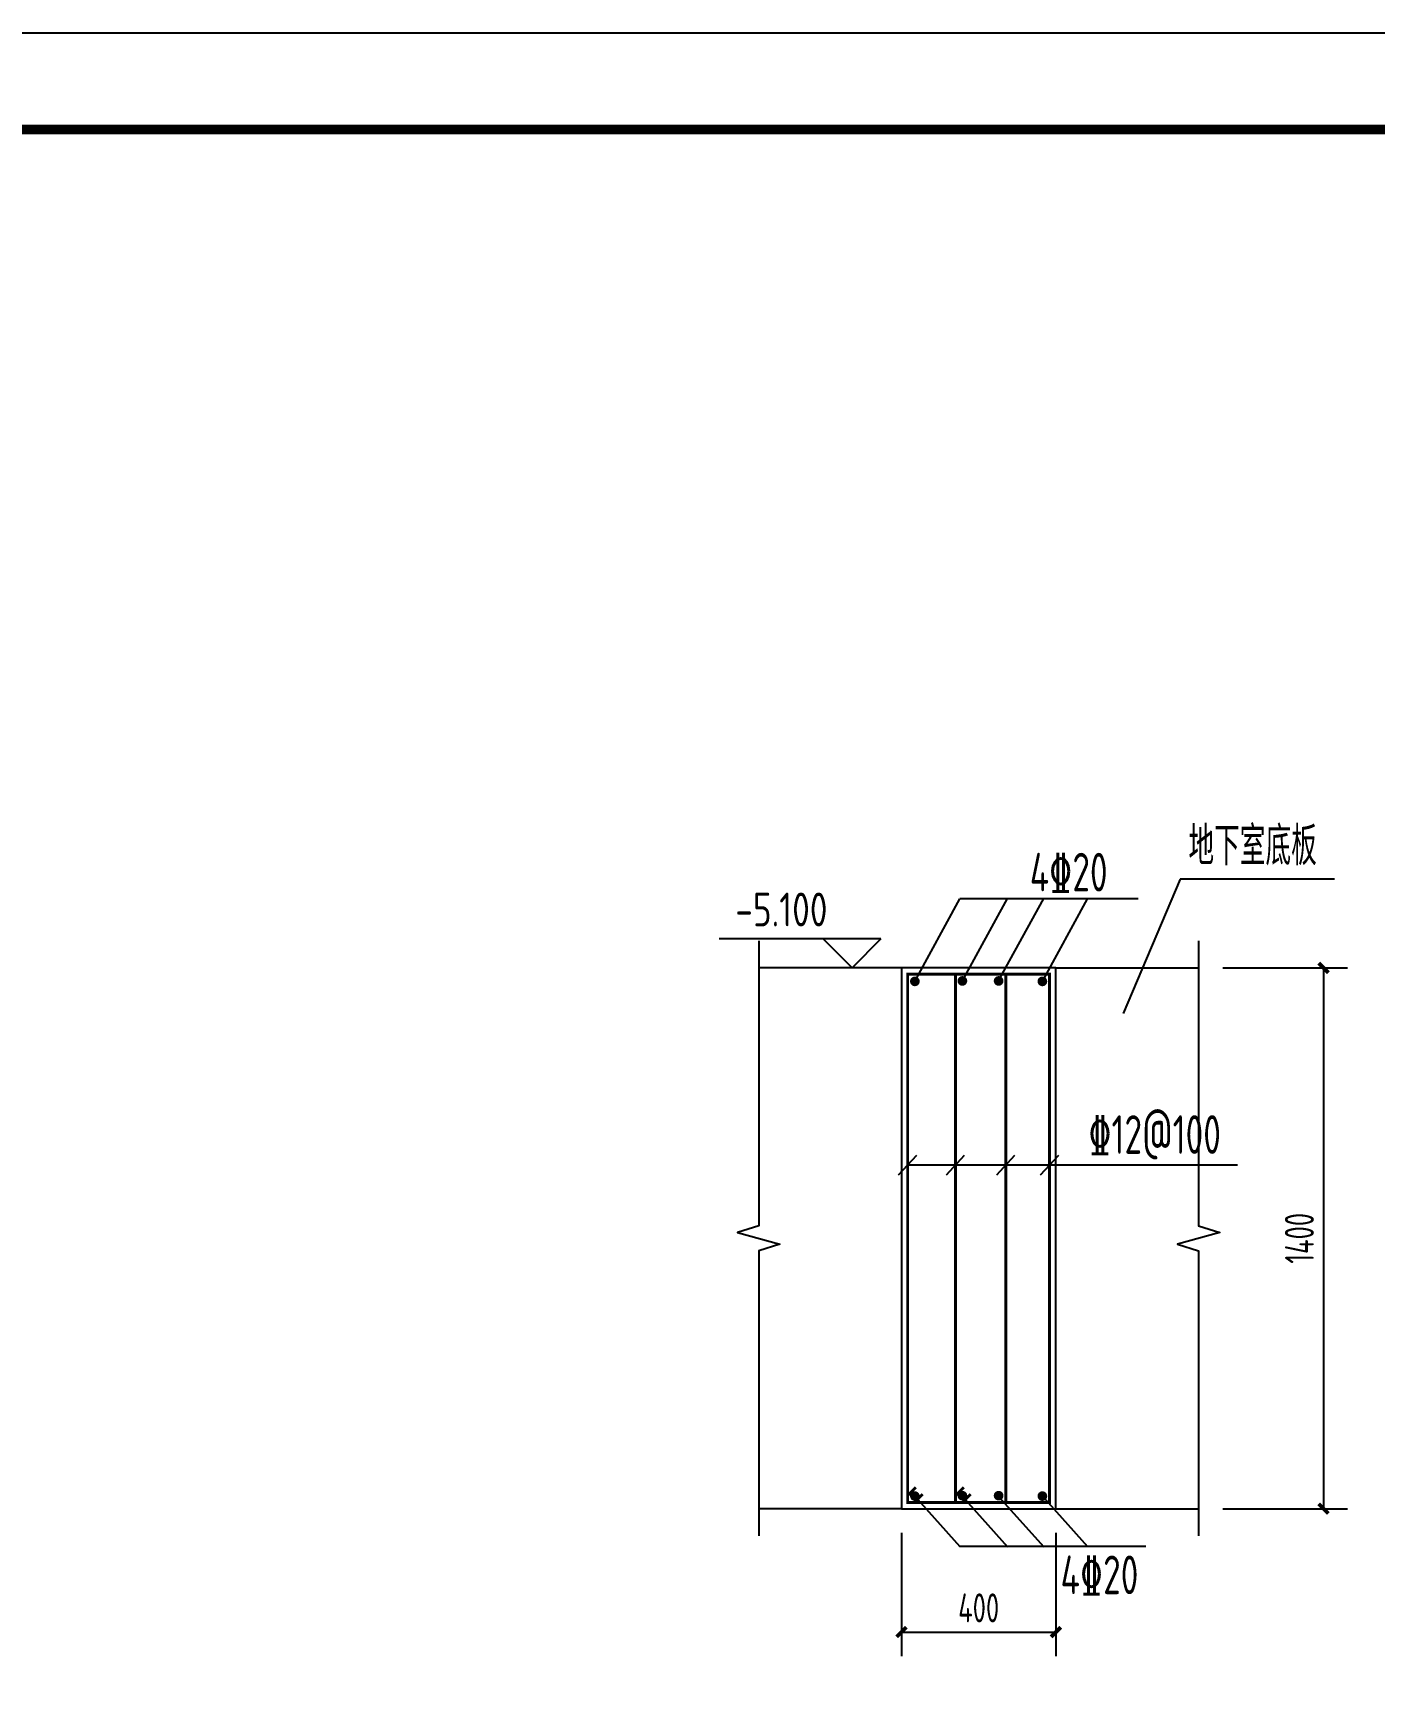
# Model space of a CAD drawing. Extents: x 627893 to 789462, y -407363 to 145317.
# Drawn here: x 714673 to 728561, y -129955 to -112901 of the extents above; entities that cross this region are included whole.
import ezdxf

# ---------------------------------------------------------------- set-up
doc = ezdxf.new("R2010")
doc.units = 0
doc.header["$LTSCALE"] = 100
doc.layers.get('0').update_dxf_attribs({"linetype": 'CONTINUOUS'})
doc.layers.get('Defpoints').update_dxf_attribs({"linetype": 'CONTINUOUS'})
for name, color, linetype in [('DIM', 3, 'CONTINUOUS'), ('dtq', 7, 'CONTINUOUS'), ('LINE', 3, 'CONTINUOUS'), ('THIN', 7, 'CONTINUOUS'), ('tk', 7, 'CONTINUOUS')]:
    doc.layers.add(name, color=color, linetype=linetype)
doc.layers.add('REIN', color=6, linetype='CONTINUOUS', lineweight=18)
doc.styles.add('Jgcad-DIM', font='tssdeng.shx', dxfattribs={"width": 0.7, "bigfont": 'tssdchn.shx'})
doc.styles.get("Standard").update_dxf_attribs({"font": 'tssdeng.shx', "width": 0.7, "bigfont": 'tssdchn.shx'})
doc.dimstyles.new('TSSD_25_100', dxfattribs={"dimtxt": 300, "dimasz": 100, "dimexe": 250, "dimexo": 250, "dimgap": 100, "dimtad": 1, "dimdec": 0, "dimlfac": 0.25, "dimzin": 0, "dimdsep": 46, "dimtxsty": 'Jgcad-DIM', "dimblk": '_DIMX', "dimblk1": 'ARCHTICK', "dimblk2": 'ARCHTICK', "dimsah": 1, "dimcen": 0.09, "dimclre": 7, "dimclrt": 1, "dimadec": 3, "dimazin": 0, "dimtfac": 1, "dimtdec": 0, "dimtix": 1, "dimtmove": 2, "dimatfit": 3, "dimldrblk": '_DIMX', "dimfxl": 1, "dimtolj": 1, "dimtzin": 0, "dimarcsym": 0})

# ---------------------------------------------------------------- blocks, each defined once
blk = doc.blocks.new('_ArchTick')
at = {"color": 0, "linetype": 'ByBlock', "const_width": 0.4}
blk.add_lwpolyline([(-0.5, -0.5), (0.5, 0.5)], dxfattribs=at)
blk = doc.blocks.new('*D501')
at = {"layer": 'Defpoints', "color": 0}
for p in [(723667, -128181), (725267, -128181), (725267, -129458)]:
    blk.add_point(p, dxfattribs=at)
at = {"layer": 'DIM', "color": 7, "lineweight": -2}
for p, q in [((723667, -128431), (723667, -129708)), ((725267, -128431), (725267, -129708))]:
    blk.add_line(p, q, dxfattribs=at)
at = {"layer": 'DIM', "color": 0, "lineweight": -2}
blk.add_line((723667, -129458), (725267, -129458), dxfattribs=at)
at = {"layer": 'DIM', "color": 0, "lineweight": -2, "xscale": 100, "yscale": 100, "zscale": 100, "rotation": 180}
blk.add_blockref('_ArchTick', (723667, -129458), dxfattribs=at)
at = {"layer": 'DIM', "color": 0, "lineweight": -2, "xscale": 100, "yscale": 100, "zscale": 100}
blk.add_blockref('_ArchTick', (725267, -129458), dxfattribs=at)
at = {"layer": 'DIM', "color": 1, "insert": (724467, -129208), "char_height": 300, "attachment_point": 5, "style": 'Jgcad-DIM'}
blk.add_mtext('\\A1;400', dxfattribs=at)
blk = doc.blocks.new('_DIMX')
blk.add_line((-150, 0), (150, 0))
at = {"const_width": 50}
blk.add_lwpolyline([(-70, -70), (70, 70)], dxfattribs=at)
blk = doc.blocks.new('*D502')
at = {"layer": 'Defpoints', "color": 0}
for p in [(726744, -122581), (726744, -128181), (728038, -128181)]:
    blk.add_point(p, dxfattribs=at)
at = {"layer": 'DIM', "color": 7, "lineweight": -2}
for p, q in [((726994, -122581), (728288, -122581)), ((726994, -128181), (728288, -128181))]:
    blk.add_line(p, q, dxfattribs=at)
at = {"layer": 'DIM', "color": 0, "lineweight": -2}
blk.add_line((728038, -122581), (728038, -128181), dxfattribs=at)
at = {"layer": 'DIM', "color": 0, "lineweight": -2, "xscale": 100, "yscale": 100, "zscale": 100}
for p, rotation in [((728038, -122581), 90), ((728038, -128181), 270)]:
    blk.add_blockref('_ArchTick', p, dxfattribs=dict(at, rotation=rotation))
at = {"layer": 'DIM', "color": 1, "insert": (727788, -125381), "char_height": 300, "attachment_point": 5, "rotation": 90, "style": 'Jgcad-DIM'}
blk.add_mtext('\\A1;1400', dxfattribs=at)

msp = doc.modelspace()

# ---------------------------------------------------------------- linework, layer by layer
for p, q in [((723806.3, -122721.1), (724273.1, -121866.1)), ((726119.9, -121866.1), (724273.1, -121866.1)), ((724298.2, -122716.6), (724765.1, -121861.6)), ((724673.5, -122716.6), (725140.3, -121861.6)), ((725126.5, -122721.1), (725593.3, -121866.1)), ((723637.1, -124724.6), (723826, -124520.5)), ((727147.2, -124622.6), (723731.5, -124622.6)), ((724132.8, -124724.6), (724321.7, -124520.5)), ((724653.9, -124724.6), (724842.8, -124520.5)), ((725107.1, -124724.6), (725296, -124520.5)), ((723806.3, -128050.5), (724273.1, -128572)), ((724298.2, -128055.1), (724765.1, -128576.5)), ((724673.5, -128055.1), (725140.3, -128576.5)), ((725126.5, -128050.5), (725593.3, -128572)), ((726197.4, -128572), (724273.1, -128572))]:
    msp.add_line(p, q)
at = {"layer": 'dtq'}
msp.add_line((728153.2, -121664.4), (726554.6, -121664.4), dxfattribs=at)
at = {"layer": 'LINE'}
for p, q in [((723455.3, -122280.7), (721778.6, -122280.7)), ((722855.3, -122280.7), (723155.3, -122580.7)), ((723455.3, -122280.7), (723155.3, -122580.7))]:
    msp.add_line(p, q, dxfattribs=at)
at = {"layer": 'REIN', "const_width": 30}
for points in [[(723816.4, -127960.1), (723731.5, -128045), (723731.5, -128115.7), (725201.5, -128115.7), (725201.5, -122645.7), (723731.5, -122645.7), (723731.5, -128115.7), (723802.3, -128115.7), (723887.1, -128030.8)], [(724312.1, -127960.1), (724227.3, -128045), (724227.3, -128115.7), (724748.3, -128115.7), (724748.3, -122645.7), (724227.3, -122645.7), (724227.3, -128115.7), (724298, -128115.7), (724382.8, -128030.8)]]:
    msp.add_lwpolyline(points, dxfattribs=at)
at = {"layer": 'REIN', "const_width": 50}
for points in [[(723781.3, -122721.1, 1), (723831.3, -122721.1, 1)], [(724273.2, -122716.6, 1), (724323.2, -122716.6, 1)], [(724648.5, -122716.6, 1), (724698.5, -122716.6, 1)], [(725101.5, -122721.1, 1), (725151.5, -122721.1, 1)], [(723781.3, -128050.5, 1), (723831.3, -128050.5, 1)], [(724273.2, -128045.9, 1), (724323.2, -128045.9, 1)], [(724648.5, -128045.9, 1), (724698.5, -128045.9, 1)], [(725101.5, -128050.5, 1), (725151.5, -128050.5, 1)]]:
    msp.add_lwpolyline(points, format="xyb", close=True, dxfattribs=at)
at = {"layer": 'THIN'}
for p, q in [((726554.6, -121664.4), (725963.1, -123052.1)), ((723666.5, -122580.7), (722188.6, -122580.7)), ((725266.5, -122580.7), (726744.5, -122580.7)), ((723666.5, -128180.7), (722188.6, -128180.7)), ((725266.5, -128180.7), (726744.5, -128180.7))]:
    msp.add_line(p, q, dxfattribs=at)
for points in [[(722188.6, -122300.7), (722188.6, -125250.7), (721968.6, -125320.7), (722408.6, -125440.7), (722188.6, -125510.7), (722188.6, -128460.7)], [(726744.5, -122300.7), (726744.5, -125250.7), (726964.5, -125320.7), (726524.5, -125440.7), (726744.5, -125510.7), (726744.5, -128460.7)]]:
    msp.add_lwpolyline(points, dxfattribs=at)
msp.add_lwpolyline([(723666.5, -122580.7), (723666.5, -128180.7), (725266.5, -128180.7), (725266.5, -122580.7)], close=True, dxfattribs=at)
at = {"layer": 'tk', "color": 5}
msp.add_lwpolyline([(657905.8, -172301.2), (657905.8, -112901.2), (742005.8, -112901.2), (742005.8, -172301.2)], close=True, dxfattribs=at)
at = {"layer": 'tk', "const_width": 100}
msp.add_lwpolyline([(660405.8, -171301.2), (741005.8, -171301.2), (741005.8, -113901.2), (660405.8, -113901.2)], close=True, dxfattribs=at)

# ---------------------------------------------------------------- texts
at = {"width": 0.7}
for s, p in [('地下室底板', (726639, -121518.4)), ('4%%13220', (724996, -121790)), ('%%13212@100', (725602.8, -124506.8)), ('4%%13220', (725314.6, -129065.8))]:
    msp.add_text(s, height=400, dxfattribs=at).set_placement(p)
at = {"layer": 'LINE', "width": 0.8}
msp.add_text('-5.100', height=350, dxfattribs=at).set_placement((721946.7, -122151.7))

# ---------------------------------------------------------------- dimensions: what is measured, and where the dimension line sits
at = {"layer": 'DIM'}
dim = msp.add_linear_dim(base=(728038.1, -128180.7), p1=(726744.5, -122580.7), p2=(726744.5, -128180.7), angle=90, dimstyle='TSSD_25_100', dxfattribs=at)
dim.commit()
dim.dimension.update_dxf_attribs({"geometry": '*D502', "text_midpoint": (727788.1, -125380.7)})
dim = msp.add_linear_dim(base=(725266.5, -129458.3), p1=(723666.5, -128180.7), p2=(725266.5, -128180.7), dimstyle='TSSD_25_100', dxfattribs=at)
dim.commit()
dim.dimension.update_dxf_attribs({"geometry": '*D501', "text_midpoint": (724466.5, -129208.3)})

doc.saveas('drawing.dxf')
